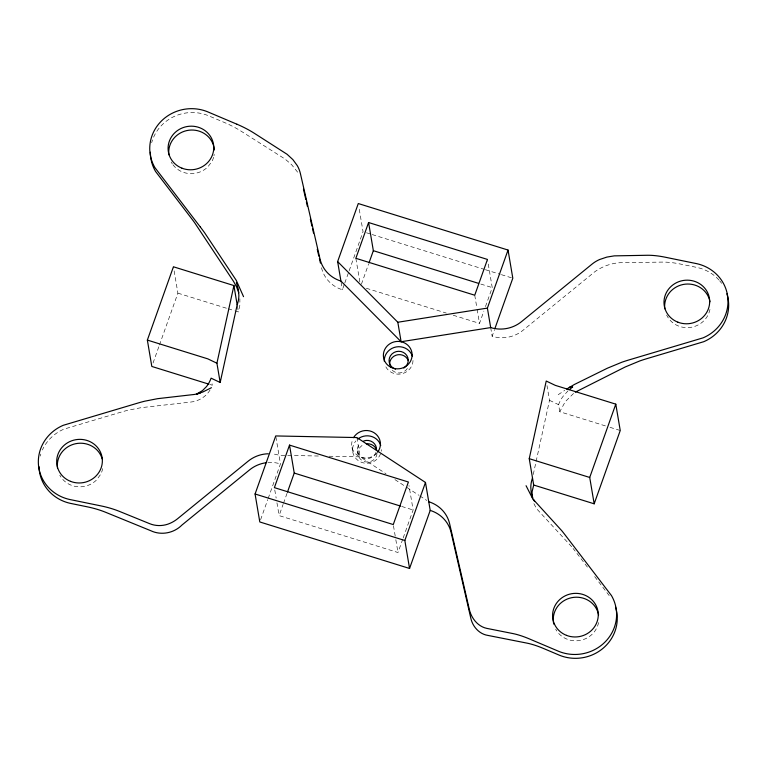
<?xml version="1.0" encoding="UTF-8"?>
<svg xmlns="http://www.w3.org/2000/svg" width="767" height="767" viewBox="0 0 767 767"><rect width="100%" height="100%" fill="white"/><g stroke="black" fill="none" stroke-linecap="round" stroke-linejoin="round"><path stroke-width="0.58" stroke-dasharray="3.83 2.88" d="M102.644 468.579L102.605 468.819A22.837 21.888 -0.3 0 1 100.63 474.409L96.45 480.075A22.876 21.783 -9.6 0 1 59.788 475.185M213.974 155.787L214.223 154.34M533.257 474.485L549.498 400.316L546.996 385.571M234.951 310.865L238.374 311.929L239.889 305.026L239.86 298.775M153.026 363.069L159.037 346.147M159.44 345.025L177.896 293.147L173.438 266.791M260.598 519.729L267.75 499.633M268.143 498.512L280.454 463.91L275.727 435.944M321.507 267.731A31.993 30.459 -9.6 0 0 342.398 289.763L344.383 284.173M344.786 283.061L348.755 271.901M349.148 270.78L363.05 231.711L358.879 207.061M402.771 539.096L397.996 552.528L279.111 515.606L283.09 504.408M283.493 503.296L287.079 493.219M361.41 284.231L368.572 264.107M403.174 537.974L413.125 509.988L408.984 485.521M453.211 315.227L479.5 323.386L483.872 311.086M485.463 306.618L492.232 287.606L487.668 260.617M718.957 280.003A41.236 39.261 -9.6 0 0 697.606 267.578L680.319 264.03A32.272 9.137 13.6 0 0 662.525 262.093L620.637 262.669C609.612 263.215 598.787 267.693 590.638 275.152L523.008 330.299A31.993 30.459 -9.6 0 1 492.155 336.262L494.542 329.57M605.412 425.906L559.766 411.726L565.221 401.735L573.678 393.327M210.062 389.972C206.007 396.836 198.509 401.266 190.647 402.071L141.032 407.689L127.859 410.268A47.851 14.506 -17.3 0 0 121.023 412.138L63.901 429.156A41.236 39.261 -9.6 0 0 42.367 450.018M568.069 390.767L563.17 396.242A31.993 30.459 -9.6 0 0 558.577 404.66L559.766 411.726M558.175 394.708L564.771 390.336M318.382 456.02L278.987 455.234A31.993 30.459 -9.6 0 0 271.882 453.863M329.129 456.231L360.164 456.844L386.002 473.766M366.473 232.775L371.046 234.194M372.196 234.549L484.226 269.342M485.367 269.696L500.228 274.308M501.378 274.663L512.807 278.21M480.794 284.058L492.232 287.606M366.329 288.248L446.346 313.089M177.896 293.147L226.965 308.382M228.106 308.737L233.81 310.51M609.976 427.324L620.244 430.508M210.014 384.516L212.296 385.226L211.702 381.698M401.697 506.441L413.125 509.988M549.498 400.316L558.577 404.66M394.947 479.615L405.887 486.777M406.874 487.419L418.801 495.233M419.798 495.885L426.759 500.429M571.693 546.775L536.517 508.626L532.912 501.781M587.407 567.101L577.244 553.803A47.842 6.567 54.9 0 0 573.054 548.453M594.665 576.592L610.637 597.483M297.625 172.182L291.594 164.637L285.151 159.105L241.269 131.282A32.272 8.197 25.6 0 0 224.098 122.356L207.972 115.529A41.236 39.261 -9.6 0 0 151.674 142.72M490.688 327.586L492.155 336.262M474.735 295.218L476.921 308.133M477.122 309.302L479.5 323.386M355.85 258.306L359.819 281.777M393.461 525.721L395.628 538.539M395.83 539.709L397.996 552.528M341.114 282.17L342.398 289.763M356.904 437.564L360.164 456.844M357.432 450.775L357.997 454.15M352.034 447.516L352.925 452.818M274.778 489.969L276.158 498.128M276.945 502.788L279.111 515.606M237.377 306.033L238.374 311.929M413.02 360.5A14.4 13.71 -9.6 0 1 400.547 374.008A14.4 13.71 -9.6 0 1 384.852 364.526M407.363 368.486A9.597 9.137 -9.6 0 1 391.132 368.86M377.048 453.719A9.597 9.137 -9.6 0 1 367.949 462.05A9.597 9.137 -9.6 0 1 358.112 454.831A9.597 9.137 -9.6 0 1 364.277 444.352M267.884 462.539A31.993 30.459 -9.6 0 1 280.454 463.91M376.012 452.357A9.597 9.137 -9.6 0 1 361.909 457.4A9.597 9.137 -9.6 0 1 360.116 443.221M381.324 449.606A14.4 13.71 -9.6 0 1 381.17 451.293M380.547 453.767A14.4 13.71 -9.6 0 1 359.876 461.6A14.4 13.71 -9.6 0 1 355.936 440.881M377.057 452.894A14.4 13.71 -9.6 0 1 358.975 456.298A14.4 13.71 -9.6 0 1 352.437 440.009M40.229 456.077A41.236 39.261 -9.6 0 1 40.824 454.026M172.959 164.771A22.876 21.783 -9.6 0 0 207.847 166.899L211.97 161.367A22.837 21.888 -0.1 0 0 213.619 157.225M172.316 163.879A22.876 21.783 -9.6 0 1 171.194 162.01M719.667 280.818A41.236 39.261 -9.6 0 1 721.642 283.359M709.964 309.379A22.876 21.783 -9.6 0 1 690.214 327.451A22.876 21.783 -9.6 0 1 666.609 315.026M598.557 622.564A22.876 21.783 -9.6 0 1 581.05 640.224A22.876 21.783 -9.6 0 1 557.465 631.941M556.832 631.059A22.876 21.783 -9.6 0 1 555.701 629.18"/><path stroke-width="1.15" d="M211.433 387.709L202.699 392.062L196.755 393.941L202.488 390.604L206.505 386.578A31.993 30.459 -9.6 0 0 211.098 378.16L220.177 382.493L216.917 363.213L233.916 285.564L173.438 266.791L147.36 340.088L151.818 366.453L208.873 384.162M220.177 382.493L237.176 304.854A31.993 30.459 -9.6 0 0 238.882 295.544L238.403 289.658L236.37 282.572M529.24 458.676L546.229 381.026L555.308 385.37L615.786 404.151L620.244 430.508L594.176 503.814L533.698 485.032L529.24 458.676L589.718 477.457L594.176 503.814M533.698 485.032L532.125 491.599L532.01 497.026M566.688 389.09L574.262 384.545L607.311 368.237L621.778 362.254A47.851 14.515 -17.3 0 1 628.614 360.039L703.099 337.844A41.236 39.261 -9.6 0 0 727.883 298.248A41.236 39.261 -9.6 0 0 696.954 263.714L665.19 257.204A32.272 9.137 13.6 0 0 647.492 255.267L614.262 255.871L606.831 257.098L599.573 259.534A31.993 30.459 -9.6 0 0 592.019 264.145L521.541 321.622A31.993 30.459 -9.6 0 1 490.688 327.586L401.112 341.727L340.932 281.077L337.633 261.595L358.285 203.543L508.042 250.052L512.807 278.21L494.936 328.449M255.075 493.996L275.727 435.944L356.904 437.564L425.484 482.453L430.21 510.41L409.559 568.462L259.802 521.963L255.075 493.996L404.832 540.495L409.559 568.462M289.514 445.1L274.385 487.639L393.27 524.561L408.399 482.021L289.514 445.1L294.24 473.066L287.472 492.098M368.582 222.526L355.85 258.306L474.735 295.218L487.467 259.438L368.582 222.526L373.347 250.684L368.965 262.985M404.832 540.495L425.484 482.453M490.688 327.586L487.39 308.094L508.042 250.052M589.718 477.457L615.786 404.151M569.267 389.665L572.604 386.99L569.45 387.325M575.298 392.158L625.22 366.971L639.755 360.95A47.842 14.506 -17.3 0 1 646.629 358.726L703.751 341.698A41.236 39.261 -9.6 0 0 726.886 293.79M199.842 393.174L194.76 394.411L157.657 398.667L144.627 401.218A47.851 14.496 -17.3 0 0 137.734 403.106L63.249 425.302A41.236 39.261 -9.6 0 0 38.465 464.898A41.236 39.261 -9.6 0 0 69.394 499.422L101.158 505.942A32.272 9.137 13.6 0 1 119.451 511.388L149.718 523.698C156.2 526.363 163.726 526.143 170.101 523.286A31.993 30.459 -9.6 0 0 177.656 518.674L248.134 461.197A31.993 30.459 -9.6 0 1 268.239 453.767M196.755 393.941L199.995 393.116M337.633 261.595L397.814 322.245L487.39 308.094M569.296 387.421L572.604 386.99M373.347 250.684L478.512 283.349M147.36 340.088L207.838 358.87L216.917 363.213M294.24 473.066L400.556 506.086M236.936 124.216L207.32 111.675A41.236 39.261 -9.6 0 0 160.418 122.039A41.236 39.261 -9.6 0 0 154.915 167.618L200.35 227.051M532.931 498.253L531.195 492.673L530.793 487.275A31.993 30.459 -9.6 0 1 532.499 477.956M526.066 485.712L532.806 498.933L561.827 530.774A47.851 6.558 54.9 0 1 565.998 536.104L611.433 595.528A41.236 39.261 -9.6 0 1 605.93 641.107A41.236 39.261 -9.6 0 1 559.028 651.471L529.412 638.93A32.272 8.197 25.6 0 0 512.922 633.571L486.834 628.384C480.602 627.118 475.454 622.583 472.367 617.147A31.993 30.459 -9.6 0 1 469.27 609.228L449.635 523.765A31.993 30.459 -9.6 0 0 428.743 501.733M243.542 296.666L236.274 280.377L204.568 232.698A47.851 6.567 54.9 0 0 200.35 227.042M238.758 292.841L236.629 286.992L233.561 281.422L194.597 222.651A47.851 6.567 54.9 0 0 190.408 217.051L155.567 171.472A41.236 39.261 -9.6 0 1 150.39 152.202M303.464 189.19L305.851 199.583M306.378 201.894L307.442 206.515M310.367 219.218L311.958 226.15M312.485 228.461L313.55 233.082M317.26 249.246L318.851 256.178M319.388 258.489L320.443 263.11M397.814 322.245L401.112 341.727M233.916 285.564L237.176 304.854M664.797 308.794C663.954 302.208 666.494 295.41 671.202 290.779A22.876 21.783 -9.6 0 1 694.327 284.921A22.876 21.783 -9.6 0 1 710.002 301.805M214.357 149.929L214.252 148.884A22.876 21.783 -9.6 0 0 188.845 130.227A22.876 21.783 -9.6 0 0 168.893 154.8M384.277 361.209A14.4 13.71 -9.6 0 1 396.299 346.924A14.4 13.71 -9.6 0 1 412.435 356.329M395.542 369.138A9.597 9.137 -9.6 0 1 390.489 355.744A9.597 9.137 -9.6 0 1 405.369 353.808A9.597 9.137 -9.6 0 1 403.797 368.064M389.694 365.044A9.597 9.137 -9.6 0 1 408.236 360.576M430.21 510.41A31.993 30.459 -9.6 0 1 451.101 532.442L470.737 617.886C472.482 626.438 479.145 634.127 488.033 635.44L526.987 643.13A32.272 8.197 25.6 0 1 543.554 648.498L559.68 655.325A41.236 39.261 -9.6 0 0 603.408 648A41.236 39.261 -9.6 0 0 615.537 607.148M366.367 443.844A9.597 9.137 -9.6 0 1 376.539 449.683M266.072 462.741A31.993 30.459 -9.6 0 0 249.601 469.874L181.98 525.021C173.946 533.151 161.195 535.673 150.831 530.735L105.731 512.318A32.272 9.137 13.6 0 0 87.333 506.834L70.046 503.286A41.236 39.261 -9.6 0 1 39.002 466.633M340.932 281.077A31.993 30.459 -9.6 0 1 320.04 259.054L300.405 173.591A31.993 30.459 -9.6 0 0 297.308 165.672L292.889 159.613L287.088 154.282L254.021 133.084A32.272 8.197 25.6 0 0 236.936 124.216M363.711 440.977A9.597 9.137 -9.6 0 1 376.482 450.344M357.825 439.069A14.4 13.71 -9.6 0 1 380.739 445.445M353.529 437.679A14.4 13.71 -9.6 0 1 373.874 432.598A14.4 13.71 -9.6 0 1 377.604 452.223M57.487 467.975A22.876 21.783 -9.6 0 1 75.751 443.69A22.876 21.783 -9.6 0 1 102.193 458.877M553.784 624.108A22.876 21.783 -9.6 0 1 553.4 621.97C552.556 615.393 555.087 608.586 559.805 603.965A22.876 21.783 -9.6 0 1 582.92 598.097A22.876 21.783 -9.6 0 1 598.596 614.99M534.58 501.187L533.353 499.557L534.58 501.187M391.065 367.383A14.4 13.71 -9.6 0 0 412.109 354.344A14.4 13.71 -9.6 0 0 390.058 343.645A14.4 13.71 -9.6 0 0 391.065 367.383M70.545 481.36A22.876 21.783 -9.6 0 0 102.203 458.206A22.876 21.783 -9.6 0 0 65.818 443.93A22.876 21.783 -9.6 0 0 70.545 481.36M181.942 168.174A22.876 21.783 -9.6 0 0 213.6 145.03A22.876 21.783 -9.6 0 0 177.215 130.745A22.876 21.783 -9.6 0 0 181.942 168.174M677.855 322.169A22.876 21.783 -9.6 0 0 709.513 299.025A22.876 21.783 -9.6 0 0 673.119 284.739A22.876 21.783 -9.6 0 0 677.855 322.169M566.449 635.354A22.876 21.783 -9.6 0 0 598.107 612.2A22.876 21.783 -9.6 0 0 561.722 597.924A22.876 21.783 -9.6 0 0 566.449 635.354"/></g></svg>
